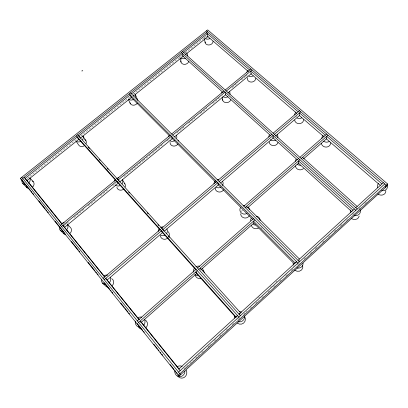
<?xml version="1.0" encoding="UTF-8"?>
<svg xmlns="http://www.w3.org/2000/svg" width="408" height="408" viewBox="0 0 408 408"><rect width="100%" height="100%" fill="white"/><g stroke="black" fill="none" stroke-linecap="round" stroke-linejoin="round"><path stroke-width="0.31" stroke-dasharray="2.04 1.53" d="M298.003 263.109L297.937 264.777L299.503 263.344M258.652 297.911L259.585 297.06M270.341 287.252L271.279 286.396M275.956 282.132L276.889 281.28M293.255 266.348L294.194 265.496M298.432 261.63L299.839 260.345M183.942 368.883L187.7 365.451M190.046 363.309L193.331 360.305M195.682 358.163L199.436 354.731M201.781 352.589L204.133 350.441M207.886 347.014L211.176 344.01M214.358 341.103L216.337 339.298M219.626 336.294L222.442 333.724M226.119 330.363L228.546 328.149M232.234 324.778L234.182 323.003M237.879 319.622L240.23 317.475M243.647 314.354L246.927 311.36M250.109 308.453L252.542 306.235M255.755 303.297L258.626 300.676M261.87 297.712L264.241 295.55M267.985 292.128L269.866 290.409M273.6 287.002L275.981 284.825M279.684 281.444L282.096 279.24M285.768 275.89L287.742 274.084M291.383 270.759L293.857 268.5M304.072 259.177L306.092 257.331M310.182 253.592L311.732 252.175M315.353 248.87L317.852 246.59M322.555 242.296L323.967 241.006M328.67 236.711L329.613 235.85M334.315 231.555L336.666 229.408M340.43 225.971L342.781 223.824M346.545 220.386L347.489 219.524M352.66 214.802L354.542 213.083M358.775 209.217L360.657 207.499M364.895 203.628L366.777 201.909M200.251 270.32L200.981 269.678M64.229 225.532L69.125 221.503M74.026 217.474L83.829 209.416M88.235 205.79L95.584 199.747M100.485 195.718L107.345 190.077M112.736 185.645L116.652 182.422M123.889 176.475L131.208 170.457M131.697 170.054L133.651 168.448M134.135 168.05L136.088 166.444M136.578 166.041L142.922 160.823M143.407 160.426L152.194 153.204M152.679 152.801L162.44 144.774M166.831 141.163L170.248 138.358M176.955 132.84L184.299 126.801M188.705 123.175L195.075 117.938M200.461 113.511L206.825 108.273M212.706 103.443L219.56 97.803M232.091 87.506L237.956 82.676M241.383 79.861L245.295 76.643M245.784 76.245L247.738 74.633M27.127 178.592L77.632 138.45M80.626 136.068L130.024 96.813M133.018 94.432L182.121 55.406M185.405 52.795L206.887 35.72M261.059 227.735L261.962 228.633M238.889 317.057L239.343 318.286M179.449 56.467L179.76 57.594M204.01 36.96L204.25 38.128M205.025 38.372A4.065 3.274 -13.4 0 1 204.398 37.73M295.851 117.285A4.437 3.82 -1.5 0 1 296.733 116.637M241.281 211.63A4.631 4.33 -7.3 0 1 242.949 209.998M222.748 96.451A4.289 3.636 -11.8 0 1 222.074 95.727M28.606 176.919A4.437 3.667 -37.7 0 1 29.366 177.516M133.901 93.259A4.177 3.473 -22.7 0 1 134.701 93.774M181.065 60.358A4.039 3.315 -16 0 1 181.494 59.522M185.497 52.255A4.095 3.346 -16 0 1 186.313 52.739M165.011 230.515A4.616 4.284 -32.3 0 1 166.168 230.632M81.59 134.819A4.289 3.585 -30.3 0 1 82.37 135.374M169.386 140.352A4.361 3.8 -20.1 0 1 168.739 139.582M66.229 223.293A4.646 4.024 -41.2 0 1 67.055 223.946"/><path stroke-width="0.61" d="M385.448 187.471L386.254 185.207L206.453 30.84M387.6 183.972L386.789 186.247L179.291 375.962L178.276 375.227L20.4 178.347L207.677 29.876L387.6 183.972L178.276 375.227M178.541 372.132L384.764 183.931M178.811 369.041L237.517 315.527M239.027 314.15L296.585 261.686M298.029 260.375L354.409 208.972M355.776 207.728L383.291 182.651M237.548 315.557L236.038 316.934L195.804 271.973L196.605 273.538L236.089 317.694M239.057 314.18L240.567 312.809L200.221 268.087L200.731 269.147M296.626 261.707L295.183 263.022L253.516 221.146L253.817 223.1L294.239 263.787M137.333 320.897L196.019 269.27M197.487 267.974L253.618 218.596M138.547 322.407L197.278 270.677M198.752 269.382L254.924 219.907M140.811 322.723L196.636 273.513M201.43 269.285L253.791 223.125M247.421 207.881L298.885 162.925M303.537 158.86L326.767 138.567M243.867 206.224L298.595 158.518M299.931 157.35L326.675 134.043M245.147 207.504L299.916 159.712M301.252 158.544L328.017 135.191M103.071 278.317L160.303 229.49M216.571 181.478L161.741 228.261L163.69 230.954M217.949 180.305L271.835 134.329M273.151 133.202L299.508 110.716M104.193 279.715L161.476 230.79L162.522 232.631L107.187 279.949M162.909 229.566L217.785 182.697L218.362 184.885L164.429 231.005M219.162 181.519L273.09 135.461L273.222 137.97L220.692 182.891M274.411 134.339L300.783 111.812M275.482 136.042L299.747 115.291M61.465 226.578L116.851 181.055L118.198 183.197L64.26 227.593M119.243 181.524L118.243 179.913L171.416 136.216L172.319 138.654L119.58 182.06M172.747 135.119L225.109 92.086L225.593 94.804L174.624 136.756M226.389 91.035L252.032 69.957M227.848 92.953L251.338 73.618M60.45 225.318L115.79 179.877M170.309 135.109L117.183 178.735L118.243 179.913M171.646 134.013L223.966 91.055M225.247 90L250.874 68.962M131.504 93.881L182.391 53.468L183.161 56.35L133.156 96.125M183.631 52.489L207.361 33.64L207.947 36.633L185.37 54.59M80.203 138.246L131.371 97.543L130.208 94.911L78.632 135.869L79.575 137.297M22.72 178.383L207.519 31.753M82.768 70.508L82.013 71.089L81.819 70.89M180.861 374.529L179.862 373.779L21.803 177.235M206.295 32.727L249.604 69.998M298.207 111.828L250.767 70.997L251.058 73.848L296.703 113.246M325.365 135.186L299.487 112.914L299.416 115.576L324.136 136.91M381.944 183.881L326.701 136.338L326.415 138.878L380.22 185.319M207.366 36.133L248.472 71.614M302.593 157.376L357.163 206.468M182.58 51.541L357.25 209.039M181.341 52.525L355.873 210.299M353.032 210.237L298.574 160.885L298.508 163.256L352.033 211.885M182.468 55.723L223.176 92.616M225.537 94.753L270.841 135.813M272.733 137.527L297.274 159.768M102.52 283.111L105.596 285.952A4.814 4.371 -48.7 0 0 107.544 287.125M60.185 230.204L63.776 233.733M299.467 259.06L246.544 206.285L246.723 207.31M130.494 92.871L299.447 261.788M129.198 93.901L298.003 263.109M130.703 96.874L169.901 136.231M171.589 137.919L216.174 182.687M217.974 184.493L253.011 219.672M22.705 183.355L26.693 187.43M20.4 178.347L30.401 190.373M67.488 224.4L70.528 227.567A4.575 3.973 -41.5 0 1 69.86 233.575M29.799 177.975L33.247 181.662M77.663 134.788L240.404 315.675M88.169 147.109L89.444 148.527M99.226 159.406L100.077 160.349M107.304 168.392L108.156 169.34M128.571 192.046L129.423 192.989M147.283 212.854L148.135 213.802M157.911 224.681L158.763 225.629M168.545 236.507L169.397 237.451M76.306 135.864L238.889 317.057M77.892 138.246L115.714 180.407M116.989 181.825L160.324 230.158M161.17 231.101L196.008 269.958M26.933 180.372L62.113 223.972M104.933 277.042L62.924 225.379L104.581 277.032M139.383 319.745L105.728 278.45L138.873 319.546M179.127 369L141.382 322.218L140.082 321.045L180.122 370.688M24.123 177.271L61.904 224.114M31.197 191.362L31.992 192.357M32.788 193.346L33.584 194.341M38.76 200.792L45.13 208.733M45.925 209.722L46.721 210.717M47.517 211.711L48.312 212.701M55.08 221.136L63.444 231.56M64.24 232.55L65.035 233.544M71.405 241.485L78.173 249.92M78.968 250.91L79.764 251.904M88.123 262.324L94.891 270.759M95.686 271.754L96.487 272.748M97.282 273.737L98.078 274.732M104.448 282.673L109.624 289.124M110.42 290.114L111.216 291.108M112.011 292.097L112.807 293.092M120.768 303.017L124.353 307.484M125.149 308.474L127.933 311.947M128.729 312.941L129.525 313.936M137.093 323.36L142.662 330.312M143.463 331.301L144.259 332.296M153.811 344.204L157.396 348.672M158.192 349.661L158.987 350.656M160.181 352.145L160.976 353.134M161.772 354.129L162.568 355.123M170.131 364.548L174.114 369.51M174.91 370.505L175.705 371.499M176.501 372.489L177.302 373.483M178.495 374.972L179.291 375.962M76.118 141.27L78.56 144.865A4.228 3.55 -30.5 0 0 84.844 145.34M85.966 140.801L82.936 136.119A4.289 3.585 -30.3 0 1 82.523 139.893M124.95 183.988L122.39 179.76A4.478 3.932 -30.9 0 1 122.079 183.845M128.494 99.608L130.305 103.607M137.516 99.664L135.293 94.472A4.177 3.473 -22.7 0 1 135.507 97.165M180.071 58.721L181.004 62.098M204.367 38.714L205.209 42.809M222.095 97.232L222.656 100.179M330.541 142.887A4.58 3.988 3.5 0 1 326.288 147.089A4.58 3.988 3.5 0 1 321.407 143.3M329.144 141.515A4.651 4.034 3.1 0 1 323.478 141.127M321.902 138.338A4.651 4.034 3.1 0 1 323.039 135.43M255.724 78.28A4.202 3.519 -8.7 0 1 251.073 82.074A4.202 3.519 -8.7 0 1 247.477 77.867M253.164 75.913A4.264 3.555 -8.8 0 1 248.906 76.179M246.85 72.287A4.264 3.555 -8.8 0 1 247.916 70.625M213.032 41.412A4.009 3.249 -13.3 0 1 209.018 44.982A4.009 3.249 -13.3 0 1 205.086 41.968M209.891 38.556A4.065 3.274 -13.4 0 1 205.856 38.842M303.567 119.595A4.437 3.82 -1.5 0 1 299.365 123.644A4.437 3.82 -1.5 0 1 294.709 120.044M301.726 117.846A4.503 3.866 -1.8 0 1 297.218 118.075M294.78 114.847A4.503 3.866 -1.8 0 1 295.938 112.057M385.805 190.607A4.921 4.299 14.6 0 1 383.275 194.728A4.921 4.299 14.6 0 1 377.859 193.958M387.09 185.038A5.003 4.355 14.2 0 1 386.325 189.343A5.003 4.355 14.2 0 1 381.679 190.643M377.818 187.649A5.003 4.355 14.2 0 1 378.604 183.365M249.364 215.725A4.631 4.33 -7.3 0 1 244.188 217.908A4.631 4.33 -7.3 0 1 240.689 213.807M246.998 213.44A4.707 4.391 -7.7 0 1 241.306 212.915A4.707 4.391 -7.7 0 1 240.485 207.626M243.301 205.505A4.707 4.391 -7.7 0 1 244.514 205.316M248.615 207.376A4.707 4.391 -7.7 0 1 249.288 209.549M277.96 142.494A4.452 3.922 -4.2 0 1 273.192 145.6A4.452 3.922 -4.2 0 1 269.178 141.882M277.195 134.594A4.524 3.968 -4.4 0 1 277.772 137.583M275.757 140.097A4.524 3.968 -4.4 0 1 270.269 139.72M268.846 136.971A4.524 3.968 -4.4 0 1 269.382 134.966M145.314 320.03A5.029 4.687 -59.8 0 1 145.891 327.803M141.199 329.103A5.029 4.687 -59.8 0 1 138.434 326.803M144.488 319.5A5.11 4.758 -59 0 1 143.687 325.247M139.868 327.063A5.11 4.758 -59 0 1 135.436 321.178M137.981 317.71A5.11 4.758 -59 0 1 141.678 317.189M258.376 228.123A4.692 4.417 -3.3 0 1 251.435 225.619M255.469 225.002A4.768 4.478 -3.8 0 1 253.072 224.461M250.609 220.646A4.768 4.478 -3.8 0 1 251.201 218.392M256.499 216.164A4.768 4.478 -3.8 0 1 260.141 220.376M303.506 168.519A4.595 4.1 1.6 0 1 298.549 169.611A4.595 4.1 1.6 0 1 295.499 165.929M300.482 165.245A4.667 4.151 1.3 0 1 297.111 164.159M295.586 161.277A4.667 4.151 1.3 0 1 296.096 159.186M230.78 99.725A4.228 3.601 -11.7 0 1 226.175 102.648A4.228 3.601 -11.7 0 1 222.513 99.251M229.449 91.642A4.289 3.636 -11.8 0 1 229.893 94.396M227.909 96.737A4.289 3.636 -11.8 0 1 223.635 96.982M221.651 92.978A4.289 3.636 -11.8 0 1 222.079 92.07M32.497 181.076A4.371 3.631 -37.9 0 1 32.456 187.216M28.371 188.384A4.371 3.631 -37.9 0 1 26.168 186.64M29.901 178.306A4.437 3.667 -37.7 0 1 28.545 183.131M25.449 184.411A4.437 3.667 -37.7 0 1 22.216 179.561M137.272 103.209A4.116 3.442 -22.7 0 1 133.141 105.188A4.116 3.442 -22.7 0 1 129.968 102.77M136.93 98.971A4.116 3.442 -22.7 0 1 137.858 100.496M133.452 99.46A4.177 3.473 -22.7 0 1 128.571 99.169M203.209 270.54A4.784 4.616 -35.2 0 1 204.403 272.61M200.966 278.404A4.784 4.616 -35.2 0 1 195.228 275.176M202.485 268.367A4.86 4.687 -34.3 0 1 203.097 270.723M198.201 275.563A4.86 4.687 -34.3 0 1 194.82 274.222M193.621 272.111A4.86 4.687 -34.3 0 1 194.177 268.51M195.962 266.755A4.86 4.687 -34.3 0 1 199.609 266.22M302.654 265.307A4.957 4.707 19.2 0 1 294.647 270.03M303.113 263.252A5.044 4.784 18.1 0 1 297.034 268.02M293.316 264.675A5.044 4.784 18.1 0 1 293.087 263.435M188.715 61.593A4.039 3.315 -16 0 1 184.258 64.352A4.039 3.315 -16 0 1 180.902 61.236M186.935 53.397A4.095 3.346 -16 0 1 187.262 55.947M185.309 58.14A4.095 3.346 -16 0 1 180.438 57.926M111.675 278.598A4.814 4.371 -48.7 0 1 112.052 285.865M110.267 277.333A4.891 4.432 -48.2 0 1 109.079 283.014M105.682 284.447A4.891 4.432 -48.2 0 1 101.449 279.806M104.096 275.721A4.891 4.432 -48.2 0 1 107.636 275.196M244.713 316.654A5.029 4.967 74.6 0 1 237.278 323.06M244.535 315.848A5.105 5.054 75.4 0 1 238.303 321.718M234.692 318.118A5.105 5.054 75.4 0 1 234.671 315.476M239.506 311.681A5.105 5.054 75.4 0 1 241.643 312.14M124.338 183.182A4.412 3.886 -31.1 0 1 125.154 187.027M123.91 188.884A4.412 3.886 -31.1 0 1 119.702 190.082A4.412 3.886 -31.1 0 1 116.907 187.333M120.37 185.4A4.478 3.932 -30.9 0 1 115.189 184.946M114.393 181.05A4.478 3.932 -30.9 0 1 114.903 180.05M116.601 178.505A4.478 3.932 -30.9 0 1 118.804 177.878M168.147 231.703A4.616 4.284 -32.3 0 1 168.652 236.977M167.897 237.905A4.616 4.284 -32.3 0 1 163.47 239.154A4.616 4.284 -32.3 0 1 160.41 236.125M166.852 228.944A4.692 4.34 -32 0 1 166.668 233.391M164.914 235.064A4.692 4.34 -32 0 1 160.308 235.181M158.192 231.387A4.692 4.34 -32 0 1 158.911 229.158M160.66 227.496A4.692 4.34 -32 0 1 162.976 226.843M359.168 216.107A4.932 4.427 15.5 0 1 351.523 218.601M360.101 209.707A5.013 4.488 15 0 1 359.244 214.129A5.013 4.488 15 0 1 354.552 215.439M350.737 212.333A5.013 4.488 15 0 1 350.523 209.993M223.564 189.827A4.508 4.126 -14.1 0 1 218.504 191.944A4.508 4.126 -14.1 0 1 215.2 188.047M222.503 181.356A4.58 4.177 -14.2 0 1 222.498 185.558M220.825 187.165A4.58 4.177 -14.2 0 1 216.255 187.328M214.001 183.768A4.58 4.177 -14.2 0 1 215.353 180.759M217.393 179.602A4.58 4.177 -14.2 0 1 218.571 179.418M186.211 370.158A5.335 5.008 -79.5 0 1 184.37 377.313A5.335 5.008 -79.5 0 1 177.597 375.814M177.434 366.588A5.426 5.095 -78.7 0 1 182.131 366.399M184.951 371.311A5.426 5.095 -78.7 0 1 179.688 376.706A5.426 5.095 -78.7 0 1 174.741 371.244M84.635 139.516A4.228 3.55 -30.5 0 1 86.068 143.611M80.866 141.352A4.289 3.585 -30.3 0 1 75.98 140.989M177.903 143.993A4.299 3.759 -20.1 0 1 173.069 146.003A4.299 3.759 -20.1 0 1 170.07 142.453M178.041 140.168A4.299 3.759 -20.1 0 1 178.429 141.071M176.333 135.359A4.361 3.8 -20.1 0 1 176.654 138.271M174.558 140.724A4.361 3.8 -20.1 0 1 170.253 140.928M168.433 136.675A4.361 3.8 -20.1 0 1 168.902 135.721M65.576 234.789A4.575 3.973 -41.5 0 1 63.194 232.871M67.646 224.813A4.646 4.024 -41.2 0 1 66.361 230.036M63.123 231.387A4.646 4.024 -41.2 0 1 59.272 227.19M61.883 223.416A4.646 4.024 -41.2 0 1 64.122 222.783M77.275 136.945L25.046 178.418L27.055 180.525L78.856 139.317L77.275 136.945"/></g></svg>
